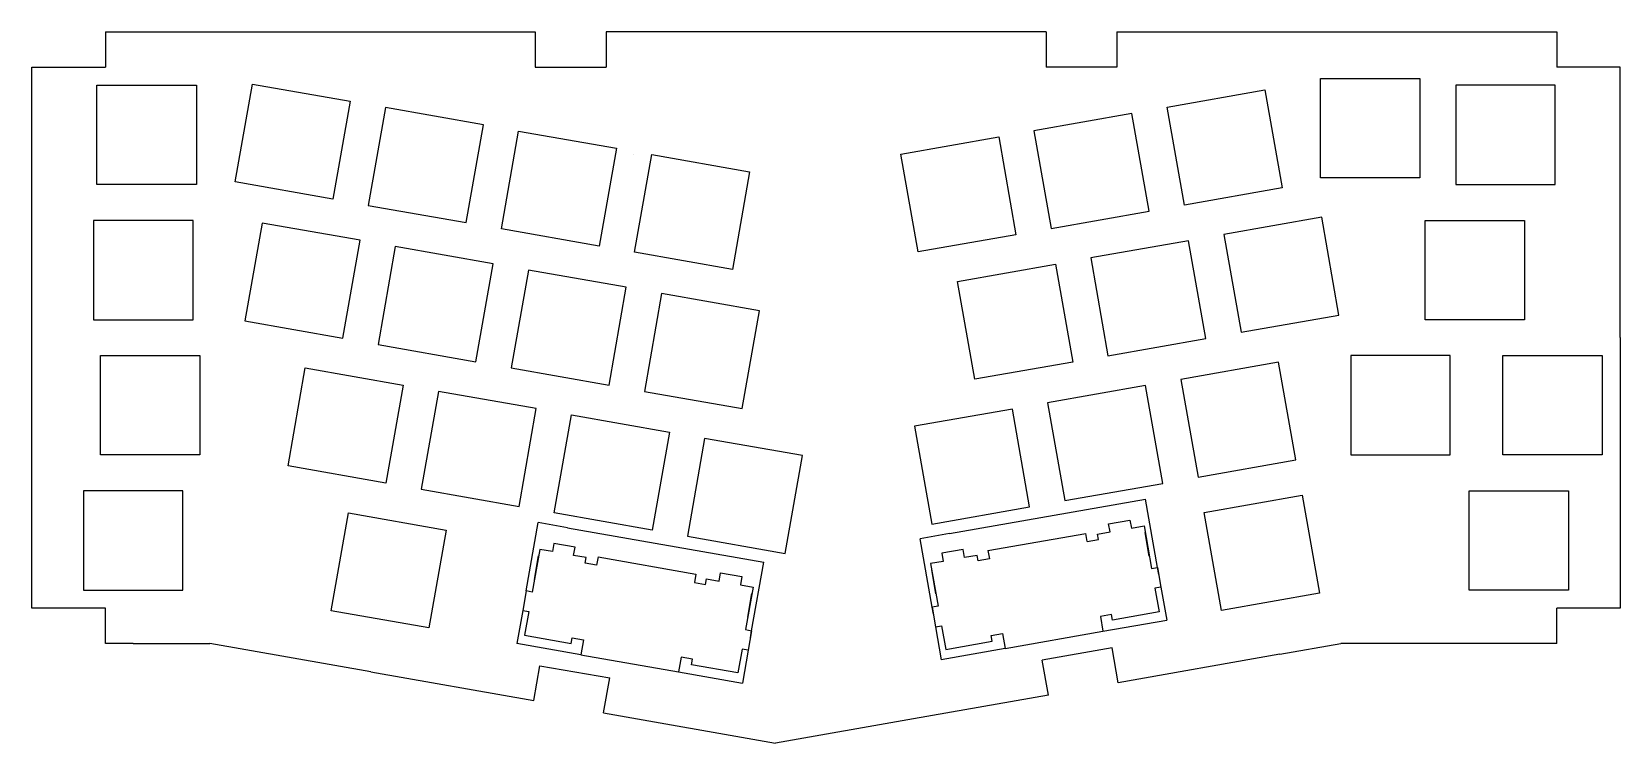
# Model space of a CAD drawing. Header units: millimetres. Extents: x 0 to 224, y -100 to 0.
import ezdxf

# ---------------------------------------------------------------- set-up
doc = ezdxf.new("R2010")
doc.units = ezdxf.units.MM
doc.layers.get('0').update_dxf_attribs({"linetype": 'CONTINUOUS'})

msp = doc.modelspace()

# ---------------------------------------------------------------- linework, layer by layer
for p, q in [((10.39, 0.24), (70.92, 0.24)), ((10.39, 0.24), (10.39, -4.76)), ((70.92, 0.24), (70.92, -4.76)), ((142.92, 0.24), (80.92, 0.24)), ((80.92, 0.24), (80.92, -4.76)), ((142.92, 0.24), (142.92, -4.76)), ((152.92, 0.24), (214.92, 0.24)), ((152.92, 0.24), (152.92, -4.76)), ((214.92, 0.24), (214.92, -4.76)), ((0, -4.76), (6.67, -4.76)), ((0, -42.86), (0, -4.76)), ((6.67, -4.76), (10.39, -4.76)), ((70.92, -4.76), (80.92, -4.76)), ((152.92, -4.76), (142.92, -4.76)), ((223.84, -4.76), (214.92, -4.76)), ((223.84, -42.86), (223.84, -4.76)), ((84.8, -17.09), (84.8, -17.09)), ((0, -80.96), (0, -42.86)), ((223.84, -42.86), (223.84, -52.39)), ((223.84, -52.39), (223.84, -80.96)), ((129.3, -70.48), (156.94, -65.61)), ((158.64, -75.25), (156.94, -65.61)), ((69.67, -78.56), (71.37, -68.92)), ((75.5, -69.65), (71.37, -68.92)), ((151.75, -69.09), (154.75, -68.56)), ((151.95, -70.24), (151.75, -69.09)), ((154.75, -68.56), (154.95, -69.71)), ((75.5, -69.65), (103.14, -74.52)), ((129.3, -70.48), (125.17, -71.21)), ((126.87, -80.85), (125.17, -71.21)), ((134.73, -72.87), (148.52, -70.44)), ((148.72, -71.61), (148.52, -70.44)), ((148.72, -71.61), (150.31, -71.33)), ((150.17, -70.55), (151.95, -70.24)), ((150.31, -71.33), (150.17, -70.55)), ((154.95, -69.71), (156.73, -69.4)), ((156.73, -69.4), (157.79, -75.4)), ((157.48, -73.65), (156.89, -70.3)), ((71.58, -72.71), (70.52, -78.71)), ((70.83, -76.96), (71.42, -73.61)), ((73.36, -73.02), (71.58, -72.71)), ((73.56, -71.87), (73.36, -73.02)), ((76.56, -72.4), (73.56, -71.87)), ((76.36, -73.55), (76.56, -72.4)), ((78.14, -73.86), (76.36, -73.55)), ((78, -74.64), (78.14, -73.86)), ((79.79, -73.75), (79.59, -74.92)), ((79.79, -73.75), (93.58, -76.18)), ((131.24, -72.71), (128.23, -73.24)), ((128.23, -73.24), (128.44, -74.39)), ((131.44, -73.86), (131.24, -72.71)), ((133.21, -73.54), (131.44, -73.86)), ((133.35, -74.32), (133.21, -73.54)), ((134.73, -72.87), (134.94, -74.04)), ((79.59, -74.92), (78, -74.64)), ((96.87, -77.17), (97.07, -76.01)), ((97.07, -76.01), (100.08, -76.54)), ((101.44, -84.16), (103.14, -74.52)), ((128.44, -74.39), (126.66, -74.7)), ((126.66, -74.7), (127.72, -80.7)), ((127.41, -78.95), (126.82, -75.6)), ((134.94, -74.04), (133.35, -74.32)), ((157.79, -75.4), (158.64, -75.25)), ((158.64, -75.25), (159.12, -78)), ((158.81, -76.25), (158.64, -75.25)), ((93.58, -76.18), (93.37, -77.35)), ((93.37, -77.35), (94.96, -77.63)), ((94.96, -77.63), (95.1, -76.85)), ((95.1, -76.85), (96.87, -77.17)), ((100.08, -76.54), (99.87, -77.69)), ((99.87, -77.69), (101.65, -78.01)), ((101.65, -78.01), (100.59, -84.01)), ((159.12, -78), (158.27, -78.15)), ((158.27, -78.15), (158.86, -81.51)), ((159.12, -78), (159.94, -82.65)), ((69.67, -78.56), (69.19, -81.31)), ((70.52, -78.71), (69.67, -78.56)), ((100.9, -82.26), (101.49, -78.91)), ((10.39, -80.96), (0, -80.96)), ((10.39, -85.58), (10.39, -80.96)), ((69.19, -81.31), (68.37, -85.95)), ((69.19, -81.31), (70.04, -81.46)), ((70.04, -81.46), (69.45, -84.81)), ((127.72, -80.7), (126.87, -80.85)), ((126.87, -80.85), (127.35, -83.6)), ((127.05, -81.85), (126.87, -80.85)), ((152.17, -81.86), (150.58, -82.14)), ((150.58, -82.14), (150.95, -84.23)), ((150.95, -84.23), (159.94, -82.65)), ((152.31, -82.66), (152.17, -81.86)), ((158.86, -81.51), (152.31, -82.66)), ((223.84, -80.96), (214.92, -80.96)), ((214.92, -85.96), (214.92, -80.96)), ((69.45, -84.81), (76, -85.97)), ((100.59, -84.01), (101.44, -84.16)), ((101.44, -84.16), (100.96, -86.91)), ((101.27, -85.16), (101.44, -84.16)), ((127.35, -83.6), (128.2, -83.45)), ((127.35, -83.6), (128.17, -88.25)), ((128.2, -83.45), (128.8, -86.81)), ((135.21, -84.85), (136.79, -84.57)), ((135.35, -85.65), (135.21, -84.85)), ((136.79, -84.57), (137.16, -86.66)), ((137.16, -86.66), (150.95, -84.23)), ((10.39, -85.96), (10.39, -85.58)), ((14.29, -85.96), (10.39, -85.96)), ((14.29, -85.96), (25.08, -85.96)), ((47.77, -89.96), (25.08, -85.96)), ((77.36, -87.54), (68.37, -85.95)), ((76, -85.97), (76.14, -85.17)), ((76.14, -85.17), (77.73, -85.45)), ((77.73, -85.45), (77.36, -87.54)), ((100.11, -86.76), (99.51, -90.11)), ((100.96, -86.91), (100.11, -86.76)), ((100.96, -86.91), (100.14, -91.56)), ((137.16, -86.66), (128.17, -88.25)), ((128.8, -86.81), (135.35, -85.65)), ((152.23, -86.57), (142.39, -88.3)), ((153.1, -91.49), (152.23, -86.57)), ((175.85, -87.48), (184.47, -85.96)), ((209.55, -85.96), (184.47, -85.96)), ((214.92, -85.96), (209.55, -85.96)), ((70.73, -94.01), (71.6, -89.09)), ((71.6, -89.09), (81.45, -90.82)), ((77.36, -87.54), (91.15, -89.97)), ((91.52, -87.88), (91.15, -89.97)), ((93.1, -88.16), (91.52, -87.88)), ((92.96, -88.96), (93.1, -88.16)), ((99.51, -90.11), (92.96, -88.96)), ((143.25, -93.23), (142.39, -88.3)), ((175.85, -87.48), (153.1, -91.49)), ((47.77, -89.96), (70.73, -94.01)), ((80.58, -95.75), (81.45, -90.82)), ((91.15, -89.97), (100.14, -91.56)), ((143.25, -93.23), (124.26, -96.58)), ((80.58, -95.75), (104.78, -100.01)), ((124.26, -96.58), (104.78, -100.01))]:
    msp.add_line(p, q)
for points in [[(181.6, -20.34), (181.6, -6.34), (195.59, -6.34), (195.59, -20.34)], [(23.19, -21.29), (9.19, -21.29), (9.19, -7.29), (23.19, -7.29)], [(42.44, -23.35), (28.66, -20.92), (31.09, -7.13), (44.88, -9.56)], [(176.2, -21.75), (162.42, -24.18), (159.98, -10.39), (173.77, -7.96)], [(214.65, -21.29), (214.65, -7.29), (200.65, -7.29), (200.65, -21.29)], [(63.64, -12.87), (49.85, -10.44), (47.42, -24.23), (61.21, -26.66)], [(155.01, -11.27), (141.22, -13.7), (143.65, -27.49), (157.44, -25.05)], [(79.97, -29.97), (66.18, -27.54), (68.61, -13.75), (82.4, -16.18)], [(124.89, -30.79), (122.46, -17.01), (136.25, -14.58), (138.68, -28.36)], [(98.73, -33.27), (84.94, -30.84), (87.37, -17.06), (101.16, -19.49)], [(22.72, -26.34), (8.72, -26.34), (8.72, -40.34), (22.72, -40.34)], [(43.83, -42.94), (46.26, -29.15), (32.47, -26.72), (30.04, -40.51)], [(184.2, -39.68), (181.77, -25.89), (167.98, -28.32), (170.41, -42.11)], [(210.36, -40.34), (196.36, -40.34), (196.36, -26.34), (210.36, -26.34)], [(65.02, -32.46), (51.23, -30.03), (48.8, -43.82), (62.59, -46.25)], [(165.44, -42.99), (163.01, -29.2), (149.22, -31.63), (151.65, -45.42)], [(81.35, -49.55), (83.78, -35.77), (69.99, -33.34), (67.56, -47.12)], [(132.89, -48.73), (130.46, -34.94), (144.25, -32.51), (146.68, -46.3)], [(100.11, -52.86), (102.54, -39.08), (88.75, -36.64), (86.32, -50.43)], [(9.67, -59.39), (9.67, -45.39), (23.67, -45.39), (23.67, -59.39)], [(175.7, -46.31), (161.91, -48.74), (164.34, -62.53), (178.13, -60.09)], [(199.88, -45.39), (185.88, -45.39), (185.88, -59.39), (199.88, -59.39)], [(207.31, -59.39), (207.31, -45.39), (221.31, -45.39), (221.31, -59.39)], [(49.9, -63.35), (36.11, -60.92), (38.54, -47.13), (52.33, -49.57)], [(71.09, -52.87), (57.3, -50.44), (54.87, -64.23), (68.66, -66.66)], [(156.94, -49.62), (143.15, -52.05), (145.58, -65.83), (159.37, -63.4)], [(138.18, -52.92), (124.39, -55.35), (126.82, -69.14), (140.61, -66.71)], [(73.63, -67.54), (76.06, -53.75), (89.85, -56.18), (87.42, -69.97)], [(108.61, -59.49), (94.82, -57.06), (92.39, -70.85), (106.18, -73.28)], [(21.29, -64.44), (7.29, -64.44), (7.29, -78.44), (21.29, -78.44)], [(216.55, -78.44), (202.55, -78.44), (202.55, -64.44), (216.55, -64.44)], [(181.44, -78.86), (167.65, -81.29), (165.22, -67.5), (179.01, -65.07)], [(55.97, -83.77), (42.18, -81.34), (44.62, -67.55), (58.4, -69.98)]]:
    msp.add_lwpolyline(points, close=True)

doc.saveas('drawing.dxf')
